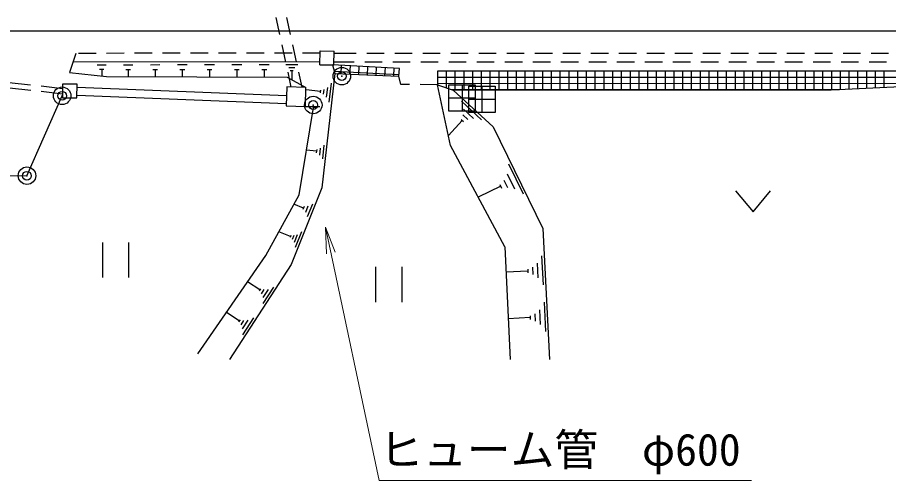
# Model space of a CAD drawing. Units: millimetres, scale not verified. Extents: x 40000 to 680000, y 20000 to 380000.
# Drawn here: x 402614 to 452366, y 260639 to 287072 of the extents above; entities that cross this region are included whole.
import ezdxf
from ezdxf.enums import TextEntityAlignment as Align

# ---------------------------------------------------------------- set-up
doc = ezdxf.new("R2010")
doc.units = ezdxf.units.MM
doc.header["$LTSCALE"] = 1000
doc.header["$PDMODE"] = 32
doc.header["$PDSIZE"] = 500
for name, color, linetype, lineweight in [('M-BGD', 7, 'Continuous', 25), ('M-STR-HTXT', 7, 'Continuous', 13), ('M-STR-STRC', 7, 'Continuous', 25)]:
    doc.layers.add(name, color=color, linetype=linetype, lineweight=lineweight)
doc.styles.add('ＭＳ ゴシック', font='')
doc.styles.get('ＭＳ ゴシック').set_extended_font_data('MS Gothic')

# ---------------------------------------------------------------- blocks, each defined once
blk = doc.blocks.new('open_arrow')
at = {"color": 0, "linetype": 'Continuous', "lineweight": -2}
blk.add_lwpolyline([(7.5, 1.25), (0, 0), (7.5, -1.25)], dxfattribs=at)

msp = doc.modelspace()

# ---------------------------------------------------------------- linework, layer by layer
at = {"layer": 'M-BGD'}
for p, q in [((417373, 287068), (417586, 286091)), ((417987, 287072), (418199, 286095)), ((417714, 285505), (417927, 284528)), ((418327, 285509), (418540, 284532)), ((419894, 284374), (419904, 285163)), ((419904, 285163), (420694, 285153)), ((420684, 284363), (420694, 285153)), ((407102, 285022), (406102, 285021)), ((408702, 285024), (407702, 285023)), ((410302, 285026), (409302, 285025)), ((411902, 285028), (410902, 285027)), ((413502, 285030), (412502, 285029)), ((415102, 285032), (414102, 285031)), ((416702, 285034), (415702, 285033)), ((418302, 285036), (417302, 285035)), ((419902, 285038), (418902, 285037)), ((420692, 285038), (421963, 285038)), ((422563, 285038), (423563, 285038)), ((424163, 285038), (425163, 285037)), ((425763, 285037), (426763, 285037)), ((427363, 285037), (428363, 285037)), ((428963, 285037), (429963, 285037)), ((430563, 285036), (431563, 285036)), ((432163, 285036), (433163, 285036)), ((433763, 285036), (434763, 285036)), ((435363, 285036), (436363, 285035)), ((436963, 285035), (437963, 285035)), ((438563, 285035), (439563, 285035)), ((440163, 285035), (441163, 285035)), ((441763, 285035), (442763, 285034)), ((443363, 285034), (444363, 285034)), ((444963, 285034), (445963, 285034)), ((446563, 285034), (447563, 285034)), ((448163, 285033), (449163, 285033)), ((449763, 285033), (450763, 285033)), ((451363, 285033), (452363, 285033)), ((419896, 284538), (405786, 284521)), ((419894, 284374), (420684, 284363)), ((420686, 284538), (421850, 284538)), ((421111, 284338), (421085, 283849)), ((421610, 284312), (421585, 283830)), ((422109, 284286), (422084, 283811)), ((422450, 284538), (423450, 284538)), ((422609, 284260), (422584, 283792)), ((423108, 284234), (423084, 283773)), ((423607, 284207), (423583, 283753)), ((424050, 284538), (425050, 284537)), ((424106, 284181), (424083, 283734)), ((425650, 284537), (426650, 284537)), ((427250, 284537), (428250, 284537)), ((428850, 284537), (429850, 284537)), ((430450, 284537), (431450, 284536)), ((432050, 284536), (433050, 284536)), ((433650, 284536), (434650, 284536)), ((435250, 284536), (436250, 284536)), ((436850, 284535), (437850, 284535)), ((438450, 284535), (439450, 284535)), ((440050, 284535), (441050, 284535)), ((441650, 284535), (442650, 284535)), ((443250, 284534), (444250, 284534)), ((444850, 284534), (445850, 284534)), ((446450, 284534), (447450, 284534)), ((448050, 284534), (449050, 284533)), ((449650, 284533), (450650, 284533)), ((451250, 284533), (452250, 284533)), ((418054, 283942), (418237, 283101)), ((418668, 283945), (418855, 283084)), ((420739, 283863), (419995, 277347)), ((420702, 284009), (424402, 283815)), ((424506, 283241), (424392, 283721)), ((426605, 283661), (470494, 283659)), ((427099, 284011), (427099, 283062)), ((427599, 284011), (427599, 282920)), ((428099, 284011), (428099, 282920)), ((428599, 284011), (428599, 282921)), ((429099, 284011), (429099, 282921)), ((429599, 284011), (429599, 282922)), ((430099, 284011), (430099, 282922)), ((430599, 284011), (430599, 282922)), ((431099, 284011), (431099, 282923)), ((431599, 284011), (431599, 282923)), ((432099, 284011), (432099, 282924)), ((432599, 284011), (432599, 282924)), ((433099, 284011), (433099, 282924)), ((433599, 284011), (433599, 282925)), ((434099, 284011), (434099, 282925)), ((434599, 284011), (434599, 282926)), ((435099, 284011), (435099, 282926)), ((435599, 284011), (435599, 282927)), ((436099, 284011), (436099, 282927)), ((436599, 284011), (436599, 282927)), ((437099, 284011), (437099, 282928)), ((437599, 284011), (437599, 282928)), ((438099, 284011), (438099, 282929)), ((438599, 284011), (438599, 282929)), ((439099, 284011), (439099, 282929)), ((439599, 284011), (439599, 282930)), ((440099, 284011), (440099, 282930)), ((440599, 284011), (440599, 282931)), ((441099, 284011), (441099, 282931)), ((441599, 284011), (441599, 282931)), ((442099, 284011), (442099, 282932)), ((442599, 284011), (442599, 282932)), ((443099, 284011), (443099, 282933)), ((443599, 284010), (443599, 282933)), ((444099, 284010), (444099, 282933)), ((444599, 284010), (444599, 282934)), ((445099, 284010), (445099, 282934)), ((445599, 284010), (445599, 282935)), ((446099, 284010), (446099, 282935)), ((446599, 284010), (446599, 282936)), ((447099, 284010), (447099, 282936)), ((447599, 284010), (447599, 282936)), ((448099, 284010), (448099, 282937)), ((448599, 284010), (448599, 282937)), ((449099, 284010), (449099, 282938)), ((449599, 284010), (449599, 282962)), ((450099, 284010), (450099, 282986)), ((450599, 284010), (450599, 283010)), ((451099, 284010), (451099, 283034)), ((451599, 284010), (451599, 283058)), ((452099, 284010), (452099, 283082)), ((402143, 283365), (403370, 283226)), ((403967, 283159), (405194, 283019)), ((425013, 283239), (424506, 283241)), ((426613, 283232), (425613, 283237)), ((426611, 283311), (467427, 283310)), ((427258, 281724), (427258, 283224)), ((427258, 283224), (428758, 283224)), ((427258, 281724), (427258, 283224)), ((427258, 283224), (428758, 283224)), ((428008, 283224), (428008, 281724)), ((428008, 283224), (428008, 281724)), ((428389, 281653), (428389, 283153)), ((428389, 283153), (429889, 283153)), ((428389, 281653), (428389, 283153)), ((428389, 283153), (429889, 283153)), ((428758, 283224), (428758, 281724)), ((428758, 283224), (428758, 281724)), ((429139, 283153), (429139, 281653)), ((429139, 283153), (429139, 281653)), ((429889, 283153), (429889, 281653)), ((429889, 283153), (429889, 281653)), ((402153, 283062), (403375, 282924)), ((403971, 282856), (405193, 282718)), ((417971, 282143), (406017, 282620)), ((417984, 282593), (406019, 283070)), ((427388, 282961), (449565, 282960)), ((429788, 280821), (427506, 282920)), ((427258, 282474), (428758, 282474)), ((427258, 282474), (428758, 282474)), ((428389, 282403), (429889, 282403)), ((428389, 282403), (429889, 282403)), ((419063, 281994), (419891, 281993)), ((428758, 281724), (427258, 281724)), ((428758, 281724), (427258, 281724)), ((429889, 281653), (428389, 281653)), ((429889, 281653), (428389, 281653)), ((429788, 280821), (432622, 275019)), ((443628, 277175), (444628, 275975)), ((444628, 275975), (445628, 277175)), ((432622, 275019), (433007, 267551)), ((407466, 274234), (407466, 272234)), ((408966, 274234), (408966, 272234)), ((430453, 273970), (430755, 267552)), ((423067, 272829), (423067, 270829)), ((424567, 272829), (424567, 270829))]:
    msp.add_line(p, q, dxfattribs=at)
for points in [[(405949, 285021), (405593, 283931), (407696, 283702), (418014, 283664), (419094, 283077)], [(430453, 273970), (427352, 279765), (426613, 283232)], [(400669, 278054), (403158, 278038), (405166, 282602)], [(418700, 276944), (419515, 281924), (419891, 281993)], [(419995, 277347), (418247, 272973), (414733, 267552)], [(412915, 267873), (416810, 273494), (418700, 276944)]]:
    msp.add_lwpolyline(points, dxfattribs=at)
for points in [[(420611, 284364), (420739, 283863), (424392, 283722), (424439, 284164)], [(426599, 284011), (426613, 283232), (427506, 282920), (449093, 282938), (456649, 283301), (467424, 283288), (467453, 283521), (470211, 283645), (473722, 283824), (475812, 283959), (475823, 284009)], [(406019, 283255), (405195, 283258), (405192, 282479), (406016, 282475)], [(419063, 281994), (419094, 283077), (417998, 283108), (417968, 282025)]]:
    msp.add_lwpolyline(points, close=True, dxfattribs=at)
for centre in [(421139, 283722), (421139, 283722), (405166, 282602), (405166, 282602), (419509, 282074), (419509, 282074), (403158, 278038), (403158, 278038)]:
    msp.add_circle(centre, 500, dxfattribs=at)
for p in [(421139, 283722), (421139, 283722), (405166, 282602), (405166, 282602), (419509, 282074), (419509, 282074), (403158, 278038), (403158, 278038)]:
    msp.add_point(p, dxfattribs=at)
at = {"layer": 'M-STR-HTXT'}
msp.add_lwpolyline([(420206, 275098), (423280, 260639), (444530, 260639)], dxfattribs=at)
at = {"layer": 'M-STR-STRC'}
for p, q in [((345416, 286296), (495818, 286311)), ((407169, 284372), (407683, 284373)), ((407298, 284116), (407555, 284116)), ((407426, 284116), (407427, 283731)), ((408668, 284374), (409210, 284375)), ((408804, 284104), (409075, 284104)), ((408940, 284104), (408940, 283697)), ((410207, 284376), (410755, 284377)), ((410345, 284102), (410619, 284103)), ((410482, 284103), (410482, 283692)), ((411752, 284378), (412306, 284379)), ((411891, 284101), (412168, 284102)), ((412030, 284101), (412030, 283686)), ((413303, 284380), (413863, 284381)), ((413444, 284100), (413724, 284101)), ((413584, 284100), (413584, 283680)), ((414860, 284382), (415427, 284383)), ((415002, 284099), (415285, 284099)), ((415144, 284099), (415144, 283674)), ((416423, 284384), (416996, 284385)), ((416567, 284098), (416853, 284098)), ((416710, 284098), (416711, 283669)), ((417935, 284386), (418630, 284387)), ((418109, 284212), (418456, 284213)), ((418196, 284039), (418369, 284039)), ((418283, 284039), (418283, 283517)), ((420527, 283329), (420402, 282234)), ((419917, 282844), (419096, 282938)), ((419925, 282912), (419909, 282776)), ((420115, 282960), (420084, 282686)), ((420313, 283076), (420251, 282529)), ((427974, 282286), (429117, 281234)), ((428084, 281832), (428656, 281307)), ((428020, 281189), (427231, 280332)), ((427948, 281254), (428091, 281123)), ((428052, 281511), (428338, 281248)), ((420121, 279773), (420033, 279006)), ((419694, 279433), (419118, 279499)), ((419705, 279529), (419683, 279338)), ((419907, 279603), (419864, 279220)), ((430653, 278709), (431488, 277000)), ((430577, 278142), (430994, 277288)), ((430396, 277790), (430605, 277362)), ((430215, 277437), (428933, 276810)), ((430163, 277543), (430268, 277330)), ((418951, 276192), (418407, 276409)), ((418987, 276282), (418915, 276101)), ((419205, 276301), (419060, 275938)), ((419459, 276410), (419169, 275684)), ((418210, 274570), (417545, 274835)), ((418594, 274673), (418417, 274230)), ((418830, 274836), (418476, 273950)), ((418232, 274625), (418188, 274514)), ((418402, 274622), (418313, 274400)), ((432552, 273469), (432638, 271810)), ((431760, 272701), (431770, 272493)), ((432031, 272819), (432052, 272404)), ((432297, 273040), (432340, 272211)), ((431765, 272597), (430521, 272533)), ((416461, 271520), (415758, 271975)), ((417233, 271685), (416626, 270748)), ((416499, 271578), (416423, 271461)), ((416693, 271536), (416541, 271301)), ((416925, 271552), (416621, 271083)), ((432689, 270816), (432775, 269147)), ((415287, 269758), (414552, 270235)), ((432165, 270161), (432186, 269744)), ((432432, 270384), (432475, 269550)), ((415327, 269819), (415248, 269696)), ((415530, 269774), (415371, 269529)), ((415773, 269791), (415455, 269301)), ((416096, 269930), (415460, 268949)), ((431897, 269938), (430646, 269874)), ((431892, 270043), (431903, 269834))]:
    msp.add_line(p, q, dxfattribs=at)

# ---------------------------------------------------------------- block references
at = {"layer": 'M-STR-HTXT', "xscale": 200, "yscale": 200, "rotation": 282}
msp.add_blockref('open_arrow', (420206, 275098), dxfattribs=at)

# ---------------------------------------------------------------- texts
at = {"layer": 'M-STR-HTXT', "style": 'ＭＳ ゴシック'}
msp.add_text('ヒューム管\u3000φ600', height=1833, dxfattribs=at).set_placement((423280, 260939), align=Align.BOTTOM_LEFT)

doc.saveas('drawing.dxf')
